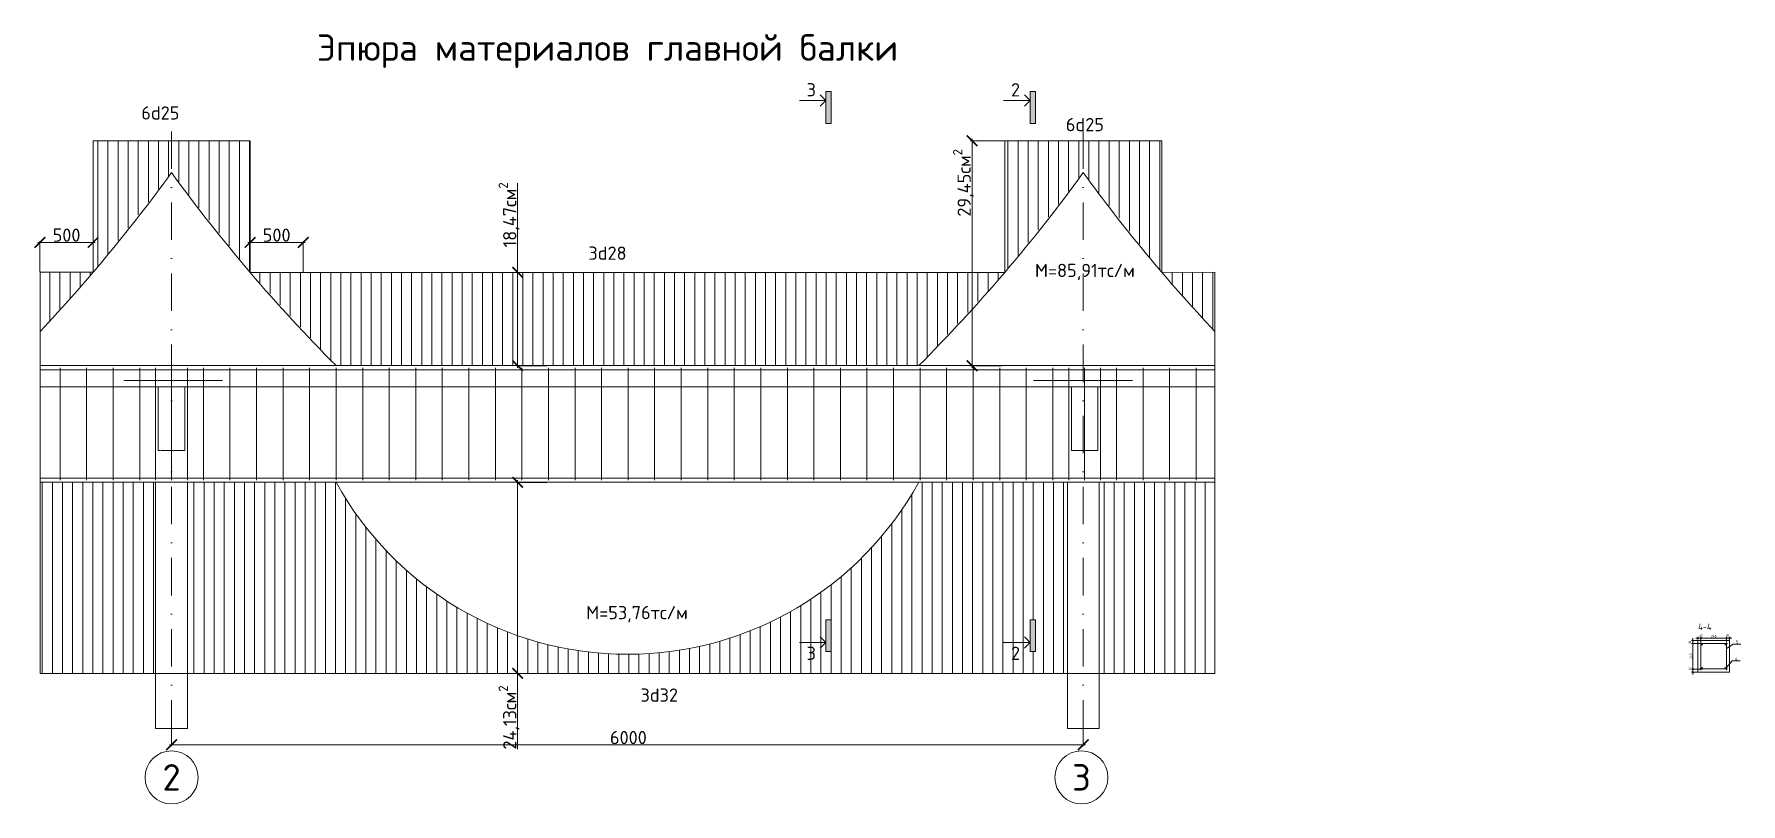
# Model space of a CAD drawing. Header units: millimetres. Extents: x -1960873 to -640355, y 7839719 to 16131025.
# Drawn here: x -740169 to -724093, y 7900726 to 7907984 of the extents above; entities that cross this region are included whole.
import ezdxf

# ---------------------------------------------------------------- set-up
doc = ezdxf.new("R2010")
doc.units = ezdxf.units.MM
doc.linetypes.add('HIDDEN', pattern=[9.525, 6.35, -3.175])
doc.linetypes.add('Штрихпунктирная', pattern=[670.277762, 352.777767, -176.388884, 0, -141.111112])
doc.layers.get('0').update_dxf_attribs({"lineweight": 15})
doc.layers.add('КМ-Размеры', color=2, linetype='Continuous')
doc.styles.add('GOST-2.304_Type-B', font='')
doc.styles.add('ISOCPEUR', font='isocpeur.ttf')
doc.styles.get('GOST-2.304_Type-B').set_extended_font_data('ГОСТ тип А')
doc.dimstyles.new('SPDS', dxfattribs={"dimscale": 100, "dimtxt": 2.5, "dimasz": 2, "dimexe": 1.25, "dimexo": 0.625, "dimtad": 1, "dimdec": 0, "dimrnd": 0.001, "dimtxsty": 'GOST-2.304_Type-B', "dimblk": 'ARCHTICK', "dimcen": 2.5, "dimdle": 2, "dimadec": 0, "dimazin": 2, "dimtfac": 0.75, "dimtdec": 0, "dimtmove": 1, "dimatfit": 3, "dimfxl": 1.25, "dimtolj": 1, "dimarcsym": 0})
pattern_1 = [(90, (9477, 3901.97), (-95.25, 0), [])]
pattern_2 = [(90, (9977, 3343.22), (-95.25, 0), [])]

# ---------------------------------------------------------------- blocks, each defined once
blk = doc.blocks.new('_ArchTick')
at = {"color": 0, "linetype": 'ByBlock', "const_width": 0.15}
blk.add_lwpolyline([(-0.5, -0.5), (0.5, 0.5)], dxfattribs=at)
blk = doc.blocks.new('*D218')
at = {"layer": 'Defpoints', "color": 0, "ltscale": 10, "transparency": 16777216}
for p in [(-724546, 7901968), (-724499, 7901968), (-724453, 7901998)]:
    blk.add_point(p, dxfattribs=at)
at = {"layer": 'КМ-Размеры', "color": 0, "lineweight": 0, "ltscale": 10, "transparency": 16777216}
for p, q in [((-724459, 7901998), (-724558, 7901998)), ((-724505, 7901968), (-724558, 7901968))]:
    blk.add_line(p, q, dxfattribs=at)
at = {"layer": 'КМ-Размеры', "color": 0, "linetype": 'ByBlock', "lineweight": 5, "ltscale": 10, "transparency": 16777216}
blk.add_line((-724546, 7902018), (-724546, 7901948), dxfattribs=at)
at = {"layer": 'КМ-Размеры', "color": 0, "lineweight": 5, "ltscale": 10, "transparency": 16777216, "xscale": 20, "yscale": 20, "zscale": 20}
for p, rotation in [((-724546, 7901998), 90), ((-724546, 7901968), 270)]:
    blk.add_blockref('_ArchTick', p, dxfattribs=dict(at, rotation=rotation))
at = {"layer": 'КМ-Размеры', "color": 0, "lineweight": 15, "ltscale": 10, "transparency": 16777216, "insert": (-724574, 7901998), "char_height": 25, "attachment_point": 5, "rotation": 90, "style": 'GOST-2.304_Type-B'}
blk.add_mtext('\\A1;30', dxfattribs=at)
blk = doc.blocks.new('*D219')
at = {"layer": 'Defpoints', "color": 0, "ltscale": 10, "transparency": 16777216}
for p in [(-724474, 7902238), (-724546, 7901998), (-724453, 7901998)]:
    blk.add_point(p, dxfattribs=at)
at = {"layer": 'КМ-Размеры', "color": 0, "linetype": 'ByBlock', "lineweight": 5, "ltscale": 10, "transparency": 16777216}
blk.add_line((-724546, 7902258), (-724546, 7901978), dxfattribs=at)
at = {"layer": 'КМ-Размеры', "color": 0, "lineweight": 0, "ltscale": 10, "transparency": 16777216}
for p, q in [((-724481, 7902238), (-724558, 7902238)), ((-724459, 7901998), (-724558, 7901998))]:
    blk.add_line(p, q, dxfattribs=at)
at = {"layer": 'КМ-Размеры', "color": 0, "lineweight": 5, "ltscale": 10, "transparency": 16777216, "xscale": 20, "yscale": 20, "zscale": 20}
for p, rotation in [((-724546, 7902238), 90), ((-724546, 7901998), 270)]:
    blk.add_blockref('_ArchTick', p, dxfattribs=dict(at, rotation=rotation))
at = {"layer": 'КМ-Размеры', "color": 0, "lineweight": 15, "ltscale": 10, "transparency": 16777216, "insert": (-724564, 7902118), "char_height": 25, "attachment_point": 5, "rotation": 90, "style": 'GOST-2.304_Type-B'}
blk.add_mtext('\\A1;240', dxfattribs=at)
blk = doc.blocks.new('*D220')
at = {"layer": 'Defpoints', "color": 0, "ltscale": 10, "transparency": 16777216}
for p in [(-724449, 7902268), (-724546, 7902238), (-724474, 7902238)]:
    blk.add_point(p, dxfattribs=at)
at = {"layer": 'КМ-Размеры', "color": 0, "lineweight": 0, "ltscale": 10, "transparency": 16777216}
for p, q in [((-724455, 7902268), (-724558, 7902268)), ((-724481, 7902238), (-724558, 7902238))]:
    blk.add_line(p, q, dxfattribs=at)
at = {"layer": 'КМ-Размеры', "color": 0, "linetype": 'ByBlock', "lineweight": 5, "ltscale": 10, "transparency": 16777216}
blk.add_line((-724546, 7902288), (-724546, 7902218), dxfattribs=at)
at = {"layer": 'КМ-Размеры', "color": 0, "lineweight": 5, "ltscale": 10, "transparency": 16777216, "xscale": 20, "yscale": 20, "zscale": 20}
for p, rotation in [((-724546, 7902268), 90), ((-724546, 7902238), 270)]:
    blk.add_blockref('_ArchTick', p, dxfattribs=dict(at, rotation=rotation))
at = {"layer": 'КМ-Размеры', "color": 0, "lineweight": 15, "ltscale": 10, "transparency": 16777216, "insert": (-724574, 7902248), "char_height": 25, "attachment_point": 5, "rotation": 90, "style": 'GOST-2.304_Type-B'}
blk.add_mtext('\\A1;30', dxfattribs=at)
blk = doc.blocks.new('*D221')
at = {"layer": 'Defpoints', "color": 0, "ltscale": 10, "transparency": 16777216}
for p in [(-724499, 7902289), (-724499, 7902268), (-724469, 7902238)]:
    blk.add_point(p, dxfattribs=at)
at = {"layer": 'КМ-Размеры', "color": 0, "linetype": 'ByBlock', "lineweight": 5, "ltscale": 10, "transparency": 16777216}
blk.add_line((-724449, 7902289), (-724519, 7902289), dxfattribs=at)
at = {"layer": 'КМ-Размеры', "color": 0, "lineweight": 0, "ltscale": 10, "transparency": 16777216}
for p, q in [((-724499, 7902275), (-724499, 7902301)), ((-724469, 7902245), (-724469, 7902301))]:
    blk.add_line(p, q, dxfattribs=at)
at = {"layer": 'КМ-Размеры', "color": 0, "lineweight": 5, "ltscale": 10, "transparency": 16777216, "xscale": 20, "yscale": 20, "zscale": 20, "rotation": 180}
blk.add_blockref('_ArchTick', (-724499, 7902289), dxfattribs=at)
at = {"layer": 'КМ-Размеры', "color": 0, "lineweight": 5, "ltscale": 10, "transparency": 16777216, "xscale": 20, "yscale": 20, "zscale": 20}
blk.add_blockref('_ArchTick', (-724469, 7902289), dxfattribs=at)
at = {"layer": 'КМ-Размеры', "color": 0, "lineweight": 15, "ltscale": 10, "transparency": 16777216, "insert": (-724469, 7902317), "char_height": 25, "attachment_point": 5, "style": 'GOST-2.304_Type-B'}
blk.add_mtext('\\A1;30', dxfattribs=at)
blk = doc.blocks.new('*D222')
at = {"layer": 'Defpoints', "color": 0, "ltscale": 10, "transparency": 16777216}
for p in [(-724469, 7902289), (-724469, 7902248), (-724229, 7902248)]:
    blk.add_point(p, dxfattribs=at)
at = {"layer": 'КМ-Размеры', "color": 0, "linetype": 'ByBlock', "lineweight": 5, "ltscale": 10, "transparency": 16777216}
blk.add_line((-724209, 7902289), (-724489, 7902289), dxfattribs=at)
at = {"layer": 'КМ-Размеры', "color": 0, "lineweight": 0, "ltscale": 10, "transparency": 16777216}
for p, q in [((-724469, 7902255), (-724469, 7902301)), ((-724229, 7902255), (-724229, 7902301))]:
    blk.add_line(p, q, dxfattribs=at)
at = {"layer": 'КМ-Размеры', "color": 0, "lineweight": 5, "ltscale": 10, "transparency": 16777216, "xscale": 20, "yscale": 20, "zscale": 20, "rotation": 180}
blk.add_blockref('_ArchTick', (-724469, 7902289), dxfattribs=at)
at = {"layer": 'КМ-Размеры', "color": 0, "lineweight": 5, "ltscale": 10, "transparency": 16777216, "xscale": 20, "yscale": 20, "zscale": 20}
blk.add_blockref('_ArchTick', (-724229, 7902289), dxfattribs=at)
at = {"layer": 'КМ-Размеры', "color": 0, "lineweight": 15, "ltscale": 10, "transparency": 16777216, "insert": (-724349, 7902307), "char_height": 25, "attachment_point": 5, "style": 'GOST-2.304_Type-B'}
blk.add_mtext('\\A1;240', dxfattribs=at)
blk = doc.blocks.new('*D223')
at = {"layer": 'Defpoints', "color": 0, "ltscale": 10, "transparency": 16777216}
for p in [(-724229, 7902289), (-724229, 7902248), (-724199, 7902218)]:
    blk.add_point(p, dxfattribs=at)
at = {"layer": 'КМ-Размеры', "color": 0, "linetype": 'ByBlock', "lineweight": 5, "ltscale": 10, "transparency": 16777216}
blk.add_line((-724179, 7902289), (-724249, 7902289), dxfattribs=at)
at = {"layer": 'КМ-Размеры', "color": 0, "lineweight": 0, "ltscale": 10, "transparency": 16777216}
for p, q in [((-724229, 7902255), (-724229, 7902301)), ((-724199, 7902225), (-724199, 7902301))]:
    blk.add_line(p, q, dxfattribs=at)
at = {"layer": 'КМ-Размеры', "color": 0, "lineweight": 5, "ltscale": 10, "transparency": 16777216, "xscale": 20, "yscale": 20, "zscale": 20, "rotation": 180}
blk.add_blockref('_ArchTick', (-724229, 7902289), dxfattribs=at)
at = {"layer": 'КМ-Размеры', "color": 0, "lineweight": 5, "ltscale": 10, "transparency": 16777216, "xscale": 20, "yscale": 20, "zscale": 20}
blk.add_blockref('_ArchTick', (-724199, 7902289), dxfattribs=at)
at = {"layer": 'КМ-Размеры', "color": 0, "lineweight": 15, "ltscale": 10, "transparency": 16777216, "insert": (-724219, 7902317), "char_height": 25, "attachment_point": 5, "style": 'GOST-2.304_Type-B'}
blk.add_mtext('\\A1;30', dxfattribs=at)
blk = doc.blocks.new('*D248')
at = {"layer": 'Defpoints', "color": 0, "ltscale": 10, "transparency": 16777216}
for p in [(-740114, 7906020), (-740114, 7905738), (-739614, 7905738)]:
    blk.add_point(p, dxfattribs=at)
at = {"layer": 'КМ-Размеры', "color": 0, "linetype": 'ByBlock', "lineweight": 5, "ltscale": 10, "transparency": 16777216}
blk.add_line((-739594, 7906020), (-740134, 7906020), dxfattribs=at)
at = {"layer": 'КМ-Размеры', "color": 0, "lineweight": 0, "ltscale": 10, "transparency": 16777216}
for p, q in [((-740114, 7905744), (-740114, 7906033)), ((-739614, 7905744), (-739614, 7906033))]:
    blk.add_line(p, q, dxfattribs=at)
at = {"layer": 'КМ-Размеры', "color": 0, "lineweight": 5, "ltscale": 10, "transparency": 16777216, "xscale": 100, "yscale": 100, "zscale": 100, "rotation": 180}
blk.add_blockref('_ArchTick', (-740114, 7906020), dxfattribs=at)
at = {"layer": 'КМ-Размеры', "color": 0, "lineweight": 5, "ltscale": 10, "transparency": 16777216, "xscale": 100, "yscale": 100, "zscale": 100}
blk.add_blockref('_ArchTick', (-739614, 7906020), dxfattribs=at)
at = {"layer": 'КМ-Размеры', "color": 0, "lineweight": 15, "ltscale": 10, "transparency": 16777216, "insert": (-739864, 7906089), "char_height": 125, "attachment_point": 5, "style": 'ISOCPEUR'}
blk.add_mtext('\\A1;500', dxfattribs=at)
blk = doc.blocks.new('*D256')
at = {"layer": 'Defpoints', "color": 0, "ltscale": 10, "transparency": 16777216}
for p in [(-738135, 7906020), (-738135, 7905738), (-737635, 7905738)]:
    blk.add_point(p, dxfattribs=at)
at = {"layer": 'КМ-Размеры', "color": 0, "linetype": 'ByBlock', "lineweight": 5, "ltscale": 10, "transparency": 16777216}
blk.add_line((-737615, 7906020), (-738155, 7906020), dxfattribs=at)
at = {"layer": 'КМ-Размеры', "color": 0, "lineweight": 0, "ltscale": 10, "transparency": 16777216}
for p, q in [((-738135, 7905744), (-738135, 7906033)), ((-737635, 7905744), (-737635, 7906033))]:
    blk.add_line(p, q, dxfattribs=at)
at = {"layer": 'КМ-Размеры', "color": 0, "lineweight": 5, "ltscale": 10, "transparency": 16777216, "xscale": 100, "yscale": 100, "zscale": 100, "rotation": 180}
blk.add_blockref('_ArchTick', (-738135, 7906020), dxfattribs=at)
at = {"layer": 'КМ-Размеры', "color": 0, "lineweight": 5, "ltscale": 10, "transparency": 16777216, "xscale": 100, "yscale": 100, "zscale": 100}
blk.add_blockref('_ArchTick', (-737635, 7906020), dxfattribs=at)
at = {"layer": 'КМ-Размеры', "color": 0, "lineweight": 15, "ltscale": 10, "transparency": 16777216, "insert": (-737885, 7906089), "char_height": 125, "attachment_point": 5, "style": 'ISOCPEUR'}
blk.add_mtext('\\A1;500', dxfattribs=at)
blk = doc.blocks.new('*D257')
at = {"layer": 'Defpoints', "color": 0, "ltscale": 10, "transparency": 16777216}
for p in [(-738875, 7901437), (-730287, 7901437), (-738875, 7901284)]:
    blk.add_point(p, dxfattribs=at)
at = {"layer": 'КМ-Размеры', "color": 0, "lineweight": 0, "ltscale": 10, "transparency": 16777216}
for p, q in [((-738875, 7901431), (-738875, 7901271)), ((-730287, 7901431), (-730287, 7901271))]:
    blk.add_line(p, q, dxfattribs=at)
at = {"layer": 'КМ-Размеры', "color": 0, "linetype": 'ByBlock', "lineweight": 5, "ltscale": 10, "transparency": 16777216}
blk.add_line((-730267, 7901284), (-738895, 7901284), dxfattribs=at)
at = {"layer": 'КМ-Размеры', "color": 0, "lineweight": 5, "ltscale": 10, "transparency": 16777216, "xscale": 100, "yscale": 100, "zscale": 100, "rotation": 180}
blk.add_blockref('_ArchTick', (-738875, 7901284), dxfattribs=at)
at = {"layer": 'КМ-Размеры', "color": 0, "lineweight": 5, "ltscale": 10, "transparency": 16777216, "xscale": 100, "yscale": 100, "zscale": 100}
blk.add_blockref('_ArchTick', (-730287, 7901284), dxfattribs=at)
at = {"layer": 'КМ-Размеры', "color": 0, "lineweight": 15, "ltscale": 10, "transparency": 16777216, "insert": (-734572, 7901352), "char_height": 125, "attachment_point": 5, "style": 'ISOCPEUR'}
blk.add_mtext('\\A1;6000', dxfattribs=at)
blk = doc.blocks.new('*D258')
at = {"layer": 'Defpoints', "color": 0, "ltscale": 10, "transparency": 16777216}
for p in [(-735333, 7905738), (-735615, 7904858), (-735333, 7904858)]:
    blk.add_point(p, dxfattribs=at)
at = {"layer": 'КМ-Размеры', "color": 0, "linetype": 'ByBlock', "lineweight": 5, "ltscale": 10, "transparency": 16777216}
for p, q in [((-735615, 7906580), (-735615, 7905738)), ((-735615, 7905758), (-735615, 7904838))]:
    blk.add_line(p, q, dxfattribs=at)
at = {"layer": 'КМ-Размеры', "color": 0, "lineweight": 0, "ltscale": 10, "transparency": 16777216}
for p, q in [((-735339, 7905738), (-735627, 7905738)), ((-735339, 7904858), (-735627, 7904858))]:
    blk.add_line(p, q, dxfattribs=at)
at = {"layer": 'КМ-Размеры', "color": 0, "lineweight": 5, "ltscale": 10, "transparency": 16777216, "xscale": 100, "yscale": 100, "zscale": 100}
for p, rotation in [((-735615, 7905738), 90), ((-735615, 7904858), 270)]:
    blk.add_blockref('_ArchTick', p, dxfattribs=dict(at, rotation=rotation))
at = {"layer": 'КМ-Размеры', "color": 0, "lineweight": 15, "ltscale": 10, "transparency": 16777216, "insert": (-735696, 7906280), "char_height": 125, "attachment_point": 5, "rotation": 90, "style": 'ISOCPEUR'}
blk.add_mtext('\\A1;18,47см{\\H0.7x;\\S2^ ;}', dxfattribs=at)
blk = doc.blocks.new('*D259')
at = {"layer": 'Defpoints', "color": 0, "ltscale": 10, "transparency": 16777216}
for p in [(-731026, 7906978), (-731335, 7904858), (-731053, 7904858)]:
    blk.add_point(p, dxfattribs=at)
at = {"layer": 'КМ-Размеры', "color": 0, "lineweight": 0, "ltscale": 10, "transparency": 16777216}
for p, q in [((-731033, 7906978), (-731348, 7906978)), ((-731059, 7904858), (-731348, 7904858))]:
    blk.add_line(p, q, dxfattribs=at)
at = {"layer": 'КМ-Размеры', "color": 0, "linetype": 'ByBlock', "lineweight": 5, "ltscale": 10, "transparency": 16777216}
blk.add_line((-731335, 7906998), (-731335, 7904838), dxfattribs=at)
at = {"layer": 'КМ-Размеры', "color": 0, "lineweight": 5, "ltscale": 10, "transparency": 16777216, "xscale": 100, "yscale": 100, "zscale": 100}
for p, rotation in [((-731335, 7906978), 90), ((-731335, 7904858), 270)]:
    blk.add_blockref('_ArchTick', p, dxfattribs=dict(at, rotation=rotation))
at = {"layer": 'КМ-Размеры', "color": 0, "lineweight": 15, "ltscale": 10, "transparency": 16777216, "insert": (-731416, 7906582), "char_height": 125, "attachment_point": 5, "rotation": 90, "style": 'ISOCPEUR'}
blk.add_mtext('\\A1;29,45см{\\H0.7x;\\S2^ ;}', dxfattribs=at)
blk = doc.blocks.new('*D260')
at = {"layer": 'Defpoints', "color": 0, "ltscale": 10, "transparency": 16777216}
for p in [(-735333, 7903758), (-735615, 7901957), (-735333, 7901957)]:
    blk.add_point(p, dxfattribs=at)
at = {"layer": 'КМ-Размеры', "color": 0, "lineweight": 0, "ltscale": 10, "transparency": 16777216}
for p, q in [((-735339, 7903758), (-735627, 7903758)), ((-735339, 7901957), (-735627, 7901957))]:
    blk.add_line(p, q, dxfattribs=at)
at = {"layer": 'КМ-Размеры', "color": 0, "linetype": 'ByBlock', "lineweight": 5, "ltscale": 10, "transparency": 16777216}
for p, q in [((-735615, 7903778), (-735615, 7901937)), ((-735615, 7901241), (-735615, 7901957))]:
    blk.add_line(p, q, dxfattribs=at)
at = {"layer": 'КМ-Размеры', "color": 0, "lineweight": 5, "ltscale": 10, "transparency": 16777216, "xscale": 100, "yscale": 100, "zscale": 100}
for p, rotation in [((-735615, 7903758), 90), ((-735615, 7901957), 270)]:
    blk.add_blockref('_ArchTick', p, dxfattribs=dict(at, rotation=rotation))
at = {"layer": 'КМ-Размеры', "color": 0, "lineweight": 15, "ltscale": 10, "transparency": 16777216, "insert": (-735696, 7901541), "char_height": 125, "width": 648.87, "attachment_point": 5, "rotation": 90, "style": 'ISOCPEUR'}
blk.add_mtext('\\A1;\\A1;24,13см{\\H0.7x;\\S2^ ;}', dxfattribs=at)

msp = doc.modelspace()

# ---------------------------------------------------------------- hatches: boundary and pattern name
at = {"transparency": 33554687}
h = msp.add_hatch(color=256, dxfattribs=at)
h.dxf.hatch_style = 1
h.paths.add_polyline_path([(-732711.5, 7907142.7), (-732661.5, 7907142.7), (-732661.5, 7907442.7), (-732711.5, 7907442.7)])
h = msp.add_hatch(color=256, dxfattribs=at)
h.dxf.hatch_style = 1
h.paths.add_polyline_path([(-730787.4, 7907142.7), (-730737.4, 7907142.7), (-730737.4, 7907442.7), (-730787.4, 7907442.7)])
at = {"ltscale": 20, "transparency": 33554687}
h = msp.add_hatch(dxfattribs=at)
h.set_pattern_fill('ANSI31', color=256, scale=30, angle=45)
h.set_pattern_definition(pattern_1)
h.paths.add_polyline_path([(-738135.2, 7906978.4), (-738135.2, 7905738.1), (-738874.6, 7906678.4), (-739613.9, 7905738.1), (-739613.9, 7906978.4)])
h = msp.add_hatch(dxfattribs=at)
h.set_pattern_fill('ANSI31', color=256, scale=30, angle=45)
h.set_pattern_definition(pattern_1)
h.paths.add_polyline_path([(-731026.3, 7906978.4), (-731026.3, 7905738.1), (-730286.9, 7906678.4), (-729547.6, 7905738.1), (-729547.6, 7906978.4)])
h = msp.add_hatch(dxfattribs=at)
h.set_pattern_fill('ANSI31', color=256, scale=30, angle=45)
h.set_pattern_definition(pattern_2)
h.paths.add_polyline_path([(-739613.9, 7905738.1), (-740113.9, 7905179.3), (-740113.9, 7905739.2)])
h = msp.add_hatch(dxfattribs=at)
h.set_pattern_fill('ANSI31', color=256, scale=30, angle=45)
h.set_pattern_definition([(90, (11955.75, 3343.22), (-95.25, 0), [])])
h.paths.add_polyline_path([(-731026.3, 7905738.1), (-731836.9, 7904858.4), (-737324.6, 7904858.4), (-738135.2, 7905739.2)])
h = msp.add_hatch(dxfattribs=at)
h.set_pattern_fill('ANSI31', color=256, scale=30, angle=45)
h.set_pattern_definition(pattern_2)
h.paths.add_polyline_path([(-729547.6, 7905738.1), (-729047.6, 7905179.3), (-729047.6, 7905739.2)])
h = msp.add_hatch(dxfattribs=at)
h.set_pattern_fill('ANSI31', color=256, scale=30, angle=45)
h.paths.add_polyline_path([(-739024.6, 7903758.4), (-740113.9, 7903758.4), (-740113.9, 7901957.2), (-739024.6, 7901957.2)])
h = msp.add_hatch(dxfattribs=at)
h.set_pattern_fill('ANSI31', color=256, scale=30, angle=45)
h.paths.add_polyline_path([(-737324.6, 7903758.4), (-738724.6, 7903758.4), (-738724.6, 7901957.2), (-730436.9, 7901957.2), (-730436.9, 7903758.4), (-731836.9, 7903758.4, -0.5909904)])
h.paths.add_polyline_path([(-732661.5, 7902463), (-732661.5, 7902163), (-732711.5, 7902163), (-732711.5, 7902463)], flags=16)
h.paths.add_polyline_path([(-730787.4, 7902463), (-730737.4, 7902463), (-730737.4, 7902163), (-730787.4, 7902163)], flags=16)
h.paths.add_polyline_path([(-729047.6, 7903758.4), (-730136.9, 7903758.4), (-730136.9, 7901957.2), (-729047.6, 7901957.2)])
h.paths.add_polyline_path([(-732924.2, 7902002.7), (-732774.2, 7902002.7), (-732774.2, 7902302.7), (-732924.2, 7902302.7)], flags=24)
h.paths.add_polyline_path([(-731000.2, 7902002.7), (-730850.2, 7902002.7), (-730850.2, 7902302.7), (-731000.2, 7902302.7)], flags=24)
at = {"transparency": 33554687}
h = msp.add_hatch(color=256, dxfattribs=at)
h.dxf.hatch_style = 1
h.paths.add_polyline_path([(-732711.5, 7902163), (-732661.5, 7902163), (-732661.5, 7902463), (-732711.5, 7902463)])
h = msp.add_hatch(color=256, dxfattribs=at)
h.dxf.hatch_style = 1
h.paths.add_polyline_path([(-730787.4, 7902163), (-730737.4, 7902163), (-730737.4, 7902463), (-730787.4, 7902463)])

# ---------------------------------------------------------------- linework, layer by layer
for p, q in [((-732711.5, 7907357.4), (-732764.5, 7907410.4)), ((-732661.5, 7907442.7), (-732711.5, 7907442.7)), ((-732711.5, 7907442.7), (-732711.5, 7907142.7)), ((-732661.5, 7907142.7), (-732661.5, 7907442.7)), ((-730787.4, 7907357.4), (-730840.5, 7907410.4)), ((-730737.4, 7907442.7), (-730787.4, 7907442.7)), ((-730787.4, 7907442.7), (-730787.4, 7907142.7)), ((-730737.4, 7907142.7), (-730737.4, 7907442.7)), ((-732711.5, 7907357.4), (-732961.5, 7907357.4)), ((-732711.5, 7907357.4), (-732764.5, 7907304.3)), ((-730787.4, 7907357.4), (-731037.4, 7907357.4)), ((-730787.4, 7907357.4), (-730840.5, 7907304.3)), ((-732711.5, 7907142.7), (-732661.5, 7907142.7)), ((-730787.4, 7907142.7), (-730737.4, 7907142.7)), ((-738874.6, 7906978.4), (-739613.9, 7906978.4)), ((-739613.9, 7905738.1), (-739613.9, 7906978.4)), ((-738874.6, 7906978.4), (-738135.2, 7906978.4)), ((-738135.2, 7905738.1), (-738135.2, 7906978.4)), ((-730286.9, 7906978.4), (-731026.3, 7906978.4)), ((-731026.3, 7905738.1), (-731026.3, 7906978.4)), ((-730286.9, 7906978.4), (-729547.6, 7906978.4)), ((-729547.6, 7905738.1), (-729547.6, 7906978.4)), ((-740113.9, 7905739.2), (-739612.9, 7905739.2)), ((-738135.2, 7905738.1), (-731026.3, 7905738.1)), ((-729547.6, 7905738.1), (-729047.6, 7905739.2)), ((-740113.9, 7904858.4), (-729047.6, 7904858.4)), ((-739924.6, 7904838.4), (-739924.6, 7903778.4)), ((-739674.6, 7904838.4), (-739674.6, 7903778.4)), ((-739424.6, 7904838.4), (-739424.6, 7903778.4)), ((-739174.6, 7904838.4), (-739174.6, 7903778.4)), ((-739024.6, 7904838.4), (-739024.6, 7903778.4)), ((-738874.6, 7904838.4), (-738874.6, 7903778.4)), ((-738724.6, 7904838.4), (-738724.6, 7903778.4)), ((-738574.6, 7904838.4), (-738574.6, 7903778.4)), ((-738324.6, 7904838.4), (-738324.6, 7903778.4)), ((-738074.6, 7904838.4), (-738074.6, 7903778.4)), ((-737824.6, 7904838.4), (-737824.6, 7903778.4)), ((-737574.6, 7904838.4), (-737574.6, 7903778.4)), ((-737324.6, 7904838.4), (-737324.6, 7903778.4)), ((-737074.6, 7904838.4), (-737074.6, 7903778.4)), ((-736824.6, 7904838.4), (-736824.6, 7903778.4)), ((-736574.6, 7904838.4), (-736574.6, 7903778.4)), ((-736324.6, 7904838.4), (-736324.6, 7903778.4)), ((-736074.6, 7904838.4), (-736074.6, 7903778.4)), ((-735824.6, 7904838.4), (-735824.6, 7903778.4)), ((-735574.6, 7904838.4), (-735574.6, 7903778.4)), ((-735324.6, 7904838.4), (-735324.6, 7903778.4)), ((-735074.6, 7904838.4), (-735074.6, 7903778.4)), ((-734824.6, 7904838.4), (-734824.6, 7903778.4)), ((-734574.6, 7904838.4), (-734574.6, 7903778.4)), ((-734324.6, 7904838.4), (-734324.6, 7903778.4)), ((-734074.6, 7904838.4), (-734074.6, 7903778.4)), ((-733824.6, 7904838.4), (-733824.6, 7903778.4)), ((-733574.6, 7904838.4), (-733574.6, 7903778.4)), ((-733324.6, 7904838.4), (-733324.6, 7903778.4)), ((-733074.6, 7904838.4), (-733074.6, 7903778.4)), ((-732824.6, 7904838.4), (-732824.6, 7903778.4)), ((-732574.6, 7904838.4), (-732574.6, 7903778.4)), ((-732324.6, 7904838.4), (-732324.6, 7903778.4)), ((-732074.6, 7904838.4), (-732074.6, 7903778.4)), ((-731824.6, 7904838.4), (-731824.6, 7903778.4)), ((-731574.6, 7904838.4), (-731574.6, 7903778.4)), ((-731324.6, 7904838.4), (-731324.6, 7903778.4)), ((-731074.6, 7904838.4), (-731074.6, 7903778.4)), ((-730824.6, 7904838.4), (-730824.6, 7903778.4)), ((-730574.6, 7904838.4), (-730574.6, 7903778.4)), ((-730424.6, 7904838.4), (-730424.6, 7903778.4)), ((-730274.6, 7904838.4), (-730274.6, 7903778.4)), ((-730124.6, 7904838.4), (-730124.6, 7903778.4)), ((-729974.6, 7904838.4), (-729974.6, 7903778.4)), ((-729724.6, 7904838.4), (-729724.6, 7903778.4)), ((-729474.6, 7904838.4), (-729474.6, 7903778.4)), ((-729224.6, 7904838.4), (-729224.6, 7903778.4)), ((-740113.9, 7904818.4), (-729047.6, 7904818.4)), ((-739324.6, 7904718.4), (-738394.6, 7904718.4)), ((-729824.6, 7904718.4), (-730754.6, 7904718.4)), ((-740113.9, 7904658.4), (-729047.6, 7904658.4)), ((-740113.9, 7903798.4), (-729047.6, 7903798.4)), ((-740113.9, 7903758.4), (-729047.6, 7903758.4)), ((-739024.6, 7903758.4), (-739024.6, 7901436.8)), ((-738724.6, 7903758.4), (-738724.6, 7901436.8)), ((-730436.9, 7903758.4), (-730436.9, 7901436.8)), ((-730136.9, 7903758.4), (-730136.9, 7901436.8)), ((-732711.5, 7902163), (-732711.5, 7902463)), ((-732711.5, 7902463), (-732661.5, 7902463)), ((-732661.5, 7902463), (-732661.5, 7902163)), ((-730787.4, 7902163), (-730787.4, 7902463)), ((-730787.4, 7902463), (-730737.4, 7902463)), ((-730737.4, 7902463), (-730737.4, 7902163)), ((-732711.5, 7902248.4), (-732764.5, 7902301.4)), ((-730787.4, 7902248.4), (-730840.5, 7902301.4)), ((-724499.1, 7901968.5), (-724499.1, 7902268.5)), ((-724199.1, 7902268.5), (-724499.1, 7902268.5)), ((-724199.1, 7901968.5), (-724199.1, 7902268.5)), ((-732711.5, 7902248.4), (-732961.5, 7902248.4)), ((-732711.5, 7902248.4), (-732764.5, 7902195.4)), ((-732661.5, 7902163), (-732711.5, 7902163)), ((-730787.4, 7902248.4), (-731037.4, 7902248.4)), ((-730787.4, 7902248.4), (-730840.5, 7902195.4)), ((-730737.4, 7902163), (-730787.4, 7902163)), ((-724219.1, 7902238.5), (-724479.1, 7902238.5)), ((-724469.1, 7901988.5), (-724469.1, 7902248.5)), ((-724229.1, 7901988.5), (-724229.1, 7902248.5)), ((-724229.1, 7902190.9), (-724166.4, 7902231.7)), ((-724166.4, 7902231.7), (-724093.4, 7902231.7)), ((-740113.9, 7901957.2), (-729047.6, 7901957.2)), ((-724499.1, 7901968.5), (-724199.1, 7901968.5)), ((-724479.1, 7901998.5), (-724219.1, 7901998.5)), ((-724231.8, 7902010.8), (-724174.3, 7902075.2)), ((-724174.3, 7902075.2), (-724101.3, 7902075.2))]:
    msp.add_line(p, q, dxfattribs=at)
at = {"linetype": 'Штрихпунктирная', "transparency": 33554687}
for p, q in [((-738874.6, 7907067.4), (-738874.6, 7901226.5)), ((-730286.9, 7907067.4), (-730286.9, 7901226.5))]:
    msp.add_line(p, q, dxfattribs=at)
at = {"linetype": 'HIDDEN', "transparency": 33554687}
for p, q in [((-738999.6, 7904058.4), (-738999.6, 7904658.4)), ((-738999.6, 7904058.4), (-738999.6, 7904658.4)), ((-738749.6, 7904058.4), (-738749.6, 7904658.4)), ((-738749.6, 7904058.4), (-738749.6, 7904658.4)), ((-730399.6, 7904058.4), (-730399.6, 7904658.4)), ((-730149.6, 7904058.4), (-730149.6, 7904658.4)), ((-738999.6, 7904058.4), (-738749.6, 7904058.4)), ((-738999.6, 7904058.4), (-738749.6, 7904058.4)), ((-730399.6, 7904058.4), (-730149.6, 7904058.4))]:
    msp.add_line(p, q, dxfattribs=at)
at = {"transparency": 33554687}
for points in [[(-740113.9, 7905739.2), (-740113.9, 7901957.2)], [(-729047.6, 7905739.2), (-729047.6, 7901957.2)], [(-738724.6, 7901436.8), (-739024.6, 7901436.8)], [(-730136.9, 7901436.8), (-730436.9, 7901436.8)]]:
    msp.add_lwpolyline(points, dxfattribs=at)
for centre, radius in [((-724462.1, 7902231.5), 7), ((-724236.3, 7902231.2), 7), ((-724462.1, 7902005.5), 7), ((-724236.3, 7902005.5), 7), ((-738874.6, 7900976.5), 250), ((-730304.6, 7900976.5), 250)]:
    msp.add_circle(centre, radius, dxfattribs=at)
for centre, radius, start, end in [((-751255, 7915652.1), 15290.6, 316.77082, 324.06416), ((-726494.1, 7915652.1), 15290.6, 215.93584, 224.90281), ((-742667.4, 7915652.1), 15290.6, 315.09719, 324.06416), ((-717906.5, 7915652.1), 15290.6, 215.93584, 223.22918), ((-734580.7, 7905269), 3132.1, 208.83464, 331.16536)]:
    msp.add_arc(centre, radius, start, end, dxfattribs=at)

# ---------------------------------------------------------------- texts
at = {"transparency": 33554687, "attachment_point": 5}
for s, insert, char_height, width, style in [('\\A1;Эпюра материалов главной балки', (-734768.6, 7907823.6), 250, 8055.818, 'ISOCPEUR'), ('\\A1;6d25', (-738980.5, 7907240.9), 125, 500, 'ISOCPEUR'), ('\\A1;6d25', (-730271.9, 7907130.9), 125, 500, 'ISOCPEUR'), ('\\A1;3d28', (-734768.6, 7905918.8), 125, 500, 'ISOCPEUR'), ('\\A1;М=85,91тс/м', (-730271.9, 7905741.4), 125, 500, 'ISOCPEUR'), ('\\A1;М=53,76тс/м', (-734491.1, 7902515.6), 125, 500, 'ISOCPEUR'), ('\\A1;4-4', (-724432.6, 7902395.4), 62.5, 8055.818, 'GOST-2.304_Type-B'), ('\\A1;5', (-724127.7, 7902252.2), 31.75, 8055.818, 'GOST-2.304_Type-B'), ('\\A1;4', (-724135.5, 7902095.7), 31.75, 8055.818, 'GOST-2.304_Type-B'), ('\\A1;3d32', (-734281.2, 7901752.3), 125, 500, 'ISOCPEUR'), ('\\A1;2', (-738874.6, 7900976.5), 250, 500, 'ISOCPEUR'), ('\\A1;3', (-730304.6, 7900976.5), 250, 500, 'ISOCPEUR')]:
    msp.add_mtext(s, dxfattribs=dict(at, insert=insert, char_height=char_height, width=width, style=style))
at = {"transparency": 33554687, "char_height": 125, "attachment_point": 5, "style": 'ISOCPEUR'}
for s, insert in [('3', (-732849.2, 7907459.3)), ('2', (-730925.2, 7907459.3)), ('3', (-732849.2, 7902146.5)), ('2', (-730925.2, 7902146.5))]:
    msp.add_mtext(s, dxfattribs=dict(at, insert=insert))

# ---------------------------------------------------------------- dimensions: what is measured, and where the dimension line sits
at = {"layer": 'КМ-Размеры', "color": 7, "lineweight": 15, "ltscale": 10, "transparency": 33554687}
for base, p1, p2, angle, text, picture, middle in [((-731335, 7904858.4), (-731026.3, 7906978.4), (-731052.9, 7904858.4), 270, '29,45см{\\H0.7x;\\S2^ ;}', '*D259', (-731335, 7906581.5)), ((-735614.8, 7904858.4), (-735332.6, 7905738.1), (-735332.6, 7904858.4), 270, '18,47см{\\H0.7x;\\S2^ ;}', '*D258', (-735614.8, 7906279.9)), ((-735614.8, 7901957.2), (-735332.6, 7903758.4), (-735332.6, 7901957.2), 270, '\\A1;24,13см{\\H0.7x;\\S2^ ;}', '*D260', (-735614.8, 7901540.9)), ((-738874.6, 7901283.5), (-730286.9, 7901436.8), (-738874.6, 7901436.8), 180, '6000', '*D257', (-734571.9, 7901283.5))]:
    dim = msp.add_linear_dim(base=base, p1=p1, p2=p2, angle=angle, text=text, dimstyle='SPDS', override={"dimscale": 10, "dimtxt": 12.5, "dimasz": 10, "dimtxsty": 'ISOCPEUR', "dimblk1": 'ArchTick', "dimblk2": 'ArchTick', "dimsah": 1, "dimlwd": 5, "dimlwe": 0}, dxfattribs=at)
    dim.commit()
    dim.dimension.update_dxf_attribs({"geometry": picture, "text_midpoint": middle, "dimtype": 160})
for base, p1, p2, angle, override, picture, middle in [((-740113.9, 7906020.2), (-739613.9, 7905738.1), (-740113.9, 7905738.1), 180, {"dimscale": 10, "dimtxt": 12.5, "dimasz": 10, "dimtxsty": 'ISOCPEUR', "dimblk1": 'ArchTick', "dimblk2": 'ArchTick', "dimsah": 1, "dimlwd": 5, "dimlwe": 0}, '*D248', (-739863.9, 7906020.2)), ((-738135.2, 7906020.2), (-737635.2, 7905738.1), (-738135.2, 7905738.1), 180, {"dimscale": 10, "dimtxt": 12.5, "dimasz": 10, "dimtxsty": 'ISOCPEUR', "dimblk1": 'ArchTick', "dimblk2": 'ArchTick', "dimsah": 1, "dimlwd": 5, "dimlwe": 0}, '*D256', (-737885.2, 7906020.2)), ((-724545.5, 7902238.5), (-724449.1, 7902268.5), (-724474.3, 7902238.5), 270, {"dimscale": 10, "dimasz": 2, "dimblk1": 'ArchTick', "dimblk2": 'ArchTick', "dimsah": 1, "dimlwd": 5, "dimlwe": 0}, '*D220', (-724555.4, 7902248.3)), ((-724545.5, 7901998.5), (-724474.3, 7902238.5), (-724453.1, 7901998.5), 270, {"dimscale": 10, "dimblk1": 'ArchTick', "dimblk2": 'ArchTick', "dimsah": 1, "dimlwd": 5, "dimlwe": 0}, '*D219', (-724545.5, 7902118.5)), ((-724499.1, 7902288.5), (-724469.1, 7902238.5), (-724499.1, 7902268.5), 180, {"dimscale": 10, "dimasz": 2, "dimblk1": 'ArchTick', "dimblk2": 'ArchTick', "dimsah": 1, "dimlwd": 5, "dimlwe": 0}, '*D221', (-724469.2, 7902298.4)), ((-724469.1, 7902288.5), (-724229.1, 7902248.5), (-724469.1, 7902248.5), 180, {"dimscale": 10, "dimblk1": 'ArchTick', "dimblk2": 'ArchTick', "dimsah": 1, "dimlwd": 5, "dimlwe": 0}, '*D222', (-724349.1, 7902288.5)), ((-724229.1, 7902288.5), (-724199.1, 7902218.5), (-724229.1, 7902248.5), 180, {"dimscale": 10, "dimasz": 2, "dimblk1": 'ArchTick', "dimblk2": 'ArchTick', "dimsah": 1, "dimlwd": 5, "dimlwe": 0}, '*D223', (-724219.2, 7902298.4)), ((-724545.5, 7901968.5), (-724453.1, 7901998.5), (-724499.1, 7901968.5), 270, {"dimscale": 10, "dimasz": 2, "dimblk1": 'ArchTick', "dimblk2": 'ArchTick', "dimsah": 1, "dimlwd": 5, "dimlwe": 0}, '*D218', (-724555.4, 7901998.3))]:
    dim = msp.add_linear_dim(base=base, p1=p1, p2=p2, angle=angle, dimstyle='SPDS', override=override, dxfattribs=at)
    dim.commit()
    dim.dimension.update_dxf_attribs({"geometry": picture, "text_midpoint": middle, "dimtype": 160})

doc.saveas('drawing.dxf')
